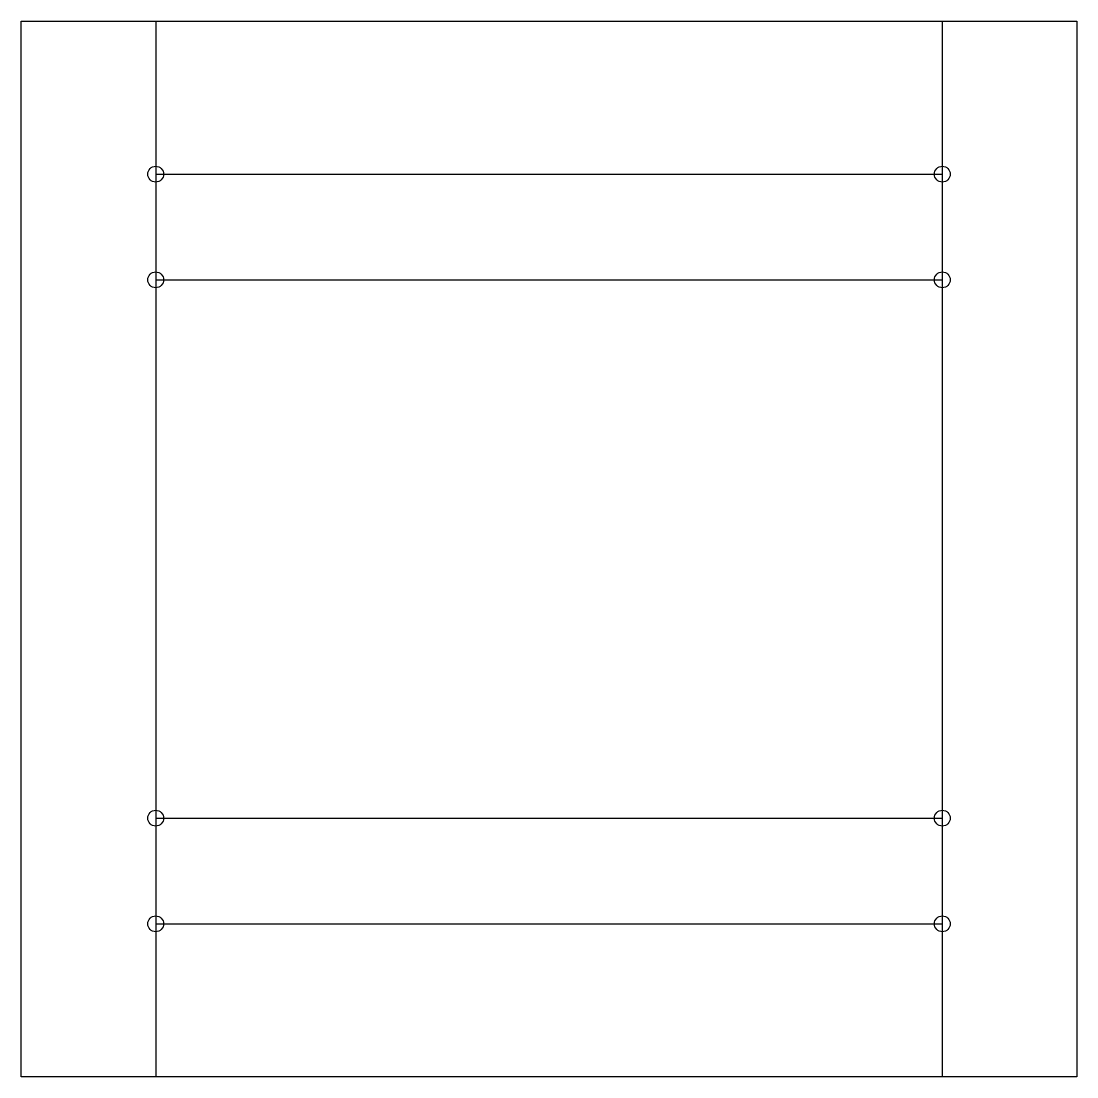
# Model space of a CAD drawing. Header units: millimetres. Extents: x -3355 to -2153, y 800 to 1253.
# Drawn here: x -3354.6 to -2954.6, y 853.1 to 1253.1 of the extents above.
import ezdxf

# ---------------------------------------------------------------- set-up
doc = ezdxf.new("R2010")
doc.units = ezdxf.units.MM
doc.header["$MEASUREMENT"] = 0
doc.layers.add('PARTS', color=7, linetype='Continuous')

msp = doc.modelspace()

# ---------------------------------------------------------------- linework, layer by layer
at = {"layer": 'PARTS'}
for p, q in [((-3354.62139, 1253.13031), (-2954.62139, 1253.13031)), ((-3354.62139, 853.13031), (-3354.62139, 1253.13031)), ((-3303.62139, 1253.13031), (-3303.62139, 853.13031)), ((-3005.62139, 1253.13031), (-3005.62139, 853.13031)), ((-2954.62139, 1253.13031), (-2954.62139, 853.13031)), ((-3303.62139, 1195.13031), (-3005.62139, 1195.13031)), ((-3303.62139, 1155.13031), (-3005.62139, 1155.13031)), ((-3303.62139, 951.13031), (-3005.62139, 951.13031)), ((-3303.62139, 911.13031), (-3005.62139, 911.13031)), ((-2954.62139, 853.13031), (-3354.62139, 853.13031))]:
    msp.add_line(p, q, dxfattribs=at)
for centre in [(-3303.62139, 1195.13031), (-3005.62139, 1195.13031), (-3303.62139, 1155.13031), (-3005.62139, 1155.13031), (-3303.62139, 951.13031), (-3005.62139, 951.13031), (-3303.62139, 911.13031), (-3005.62139, 911.13031)]:
    msp.add_circle(centre, 3, dxfattribs=at)

doc.saveas('drawing.dxf')
